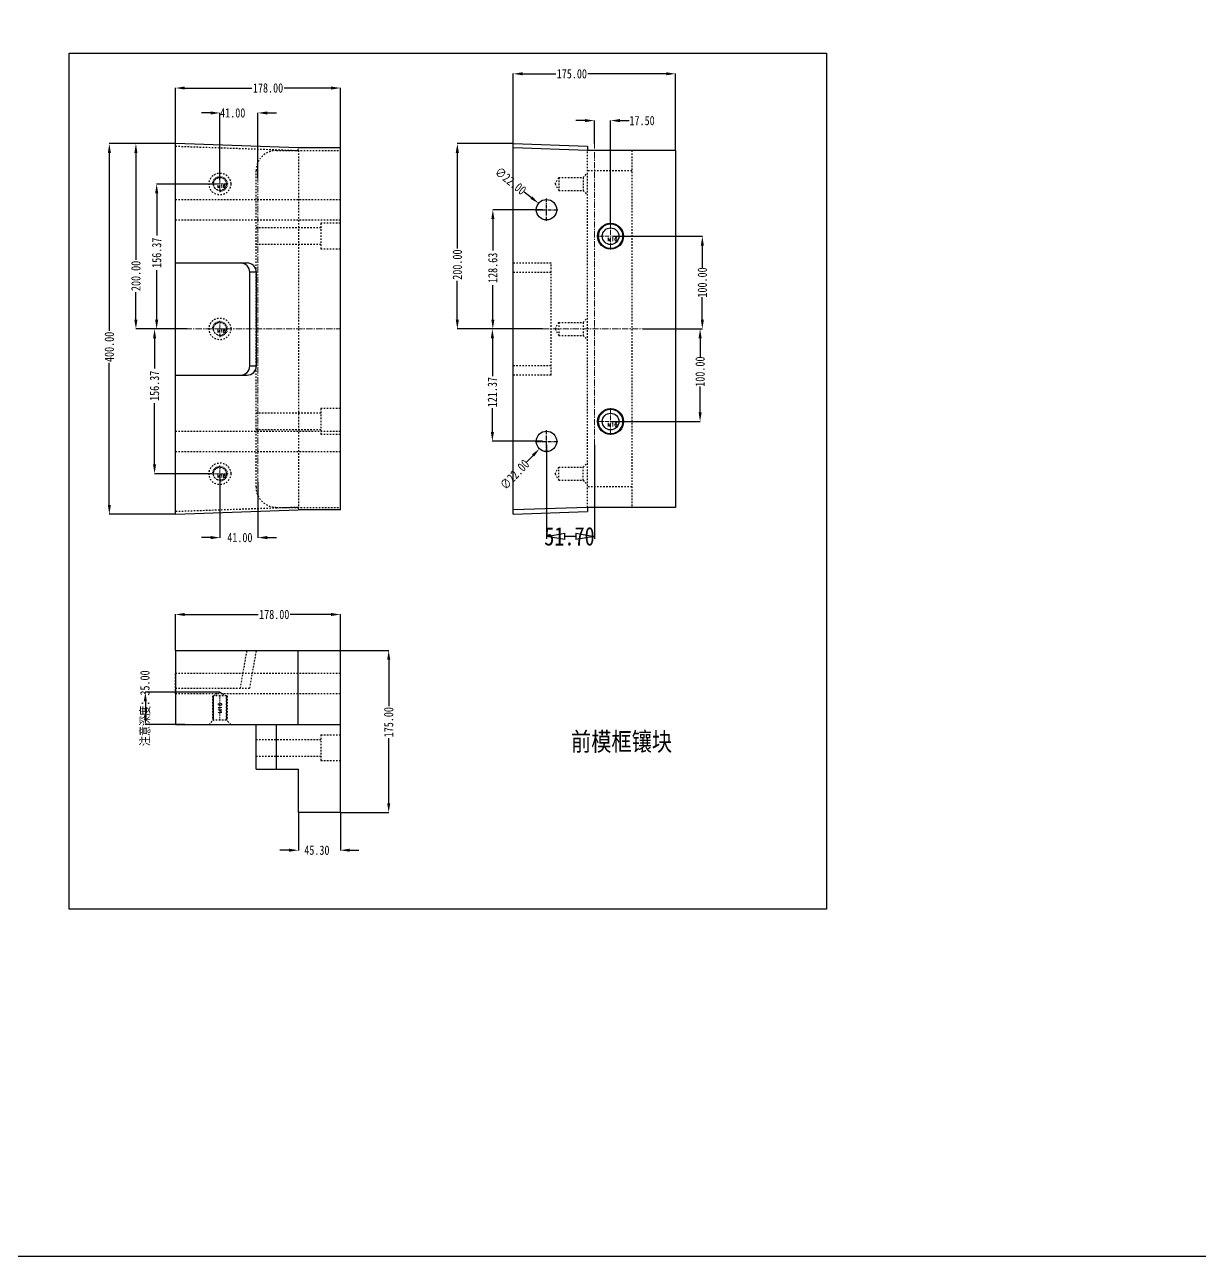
# Model space of a CAD drawing. Header units: millimetres. Extents: x 309 to 11345, y -1340 to 1318.
# Drawn here: x 8809 to 10077, y -1340 to -11 of the extents above; entities that cross this region are included whole.
import ezdxf
from ezdxf.enums import TextEntityAlignment as Align

# ---------------------------------------------------------------- set-up
doc = ezdxf.new("R2010")
doc.units = ezdxf.units.MM
doc.header["$LTSCALE"] = 16.335
doc.header["$PDMODE"] = 3
doc.header["$PDSIZE"] = 0.3125
doc.linetypes.add('CENTER', pattern=[0.6, 0.375, -0.075, 0.075, -0.075])
doc.linetypes.add('HIDDEN', pattern=[0.2, 0.1, -0.1])
doc.layers.get('0').update_dxf_attribs({"linetype": 'CONTINUOUS'})
doc.layers.get('Defpoints').update_dxf_attribs({"linetype": 'CONTINUOUS'})
doc.layers.add('02___PRT_ALL_AXES', color=7, linetype='CONTINUOUS')
doc.layers.add('DEFAULT_2', color=8, linetype='HIDDEN')
doc.layers.add('screw', color=33, linetype='CONTINUOUS', lineweight=13)
doc.styles.get("Standard").update_dxf_attribs({"font": 'txt', "width": 0.8})
doc.styles.add('TXT', font='txt.shx', dxfattribs={"bigfont": 'gbcbig.shx'})
doc.dimstyles.get("Standard").update_dxf_attribs({"dimtxt": 0.15625, "dimasz": 0.1875, "dimexe": 0.125, "dimexo": 0.0625, "dimtad": 0, "dimtih": 1, "dimtoh": 1, "dimdsep": 46, "dimtxsty": 'Standard', "dimcen": 0.09, "dimadec": 0, "dimazin": 0, "dimtp": 0.01, "dimtm": 0.01, "dimtfac": 1, "dimtofl": 0, "dimtmove": 0, "dimatfit": 3, "dimfxl": 0, "dimtolj": 1, "dimarcsym": 0})
doc.dimstyles.new('STANDARD$0', dxfattribs={"dimscale": 2, "dimtxt": 3, "dimasz": 3, "dimexe": 1.25, "dimexo": 0.625, "dimgap": 0.5, "dimtad": 0, "dimdsep": 46, "dimlunit": 6, "dimtxsty": 'Standard', "dimblk": 'CLOSEDBLANK', "dimcen": 0, "dimclrt": 2, "dimazin": 2, "dimtfac": 2, "dimtmove": 1, "dimatfit": 3, "dimfxl": 0, "dimtolj": 1, "dimtzin": 0, "dimarcsym": 0})

# ---------------------------------------------------------------- blocks, each defined once
blk = doc.blocks.new('screw_m16_h')
at = {"layer": 'screw', "color": 1, "linetype": 'CENTER', "ltscale": 0.808571}
for p, q in [((0, -14.3), (0, 14.3)), ((-14.3, 0), (14.3, 0))]:
    blk.add_line(p, q, dxfattribs=at)
at = {"layer": 'screw', "color": 33}
for radius in [13, 9]:
    blk.add_circle((0, 0), radius, dxfattribs=at)
at = {"layer": 'screw', "color": 6, "style": 'TXT'}
blk.add_text('M16', height=3.9, dxfattribs=at).set_placement((-3.38, -5.2))
blk = doc.blocks.new('screw_m16_g')
at = {"layer": 'screw', "color": 1, "linetype": 'CENTER', "ltscale": 0.497582}
for p, q in [((-8.8, 0), (8.8, 0)), ((0, -8.8), (0, 8.8))]:
    blk.add_line(p, q, dxfattribs=at)
at = {"layer": 'screw', "color": 33, "linetype": 'HIDDEN', "ltscale": 0.497582}
blk.add_circle((0, 0), 7, dxfattribs=at)
at = {"layer": 'screw', "color": 92, "linetype": 'HIDDEN', "ltscale": 0.497582}
blk.add_arc((0, 0), 8, 270, 180, dxfattribs=at)
at = {"layer": 'screw', "color": 6, "style": 'TXT'}
blk.add_text('M16', height=3.2, dxfattribs=at).set_placement((-2.72, -4))
blk = doc.blocks.new('*D390')
at = {"color": 4, "lineweight": -2}
for p, q in [((9019.6, -731.2), (8939, -731.2)), ((8939.2, -741.2), (8939.2, -756.2)), ((8981.8, -766.2), (8939, -766.2))]:
    blk.add_line(p, q, dxfattribs=at)
at = {"color": 4}
for points in [[(8937.5, -741.2), (8940.8, -741.2), (8939.2, -731.2)], [(8937.5, -756.2), (8940.8, -756.2), (8939.2, -766.2)]]:
    blk.add_solid(points, dxfattribs=at)
at = {"layer": 'Defpoints', "color": 0}
for p in [(9019.7, -731.2), (8939.2, -766.2), (8981.9, -766.2)]:
    blk.add_point(p, dxfattribs=at)
at = {"color": 6, "insert": (8939.2, -748.7), "char_height": 10, "attachment_point": 5, "rotation": 90}
blk.add_mtext('\\A1;{\\fSimSun|b0|i0|c134|p2;注意深度：}35.00', dxfattribs=at)
blk = doc.blocks.new('*D391')
at = {"color": 4, "lineweight": -2}
for p, q in [((9009.7, -106.2), (8999.7, -106.2)), ((9019.7, -178.5), (9019.7, -106.1)), ((9060.7, -176.2), (9060.7, -106.1)), ((9070.7, -106.2), (9080.7, -106.2))]:
    blk.add_line(p, q, dxfattribs=at)
at = {"color": 4}
for points in [[(9009.7, -104.6), (9009.7, -107.9), (9019.7, -106.2)], [(9070.7, -104.6), (9070.7, -107.9), (9060.7, -106.2)]]:
    blk.add_solid(points, dxfattribs=at)
at = {"layer": 'Defpoints', "color": 0}
for p in [(9060.7, -106.2), (9019.7, -178.5), (9060.7, -176.3)]:
    blk.add_point(p, dxfattribs=at)
at = {"color": 6, "insert": (9033.5, -106.2), "char_height": 10, "attachment_point": 5}
blk.add_mtext('\\A1;41.00', dxfattribs=at)
blk = doc.blocks.new('*D392')
at = {"color": 4, "lineweight": -2}
for p, q in [((9015.8, -182.9), (8951.3, -182.9)), ((8951.4, -192.9), (8951.4, -238.4)), ((8951.4, -329.3), (8951.4, -275.8)), ((8984.4, -339.3), (8951.3, -339.3))]:
    blk.add_line(p, q, dxfattribs=at)
at = {"color": 4}
for points in [[(8949.7, -192.9), (8953.1, -192.9), (8951.4, -182.9)], [(8949.7, -329.3), (8953.1, -329.3), (8951.4, -339.3)]]:
    blk.add_solid(points, dxfattribs=at)
at = {"layer": 'Defpoints', "color": 0}
for p in [(9015.9, -182.9), (8951.4, -339.3), (8984.5, -339.3)]:
    blk.add_point(p, dxfattribs=at)
at = {"color": 6, "insert": (8951.4, -257.1), "char_height": 10, "attachment_point": 5, "rotation": 90}
blk.add_mtext('\\A1;156.37', dxfattribs=at)
blk = doc.blocks.new('*D393')
at = {"color": 4, "lineweight": -2}
for p, q in [((8984.4, -339.3), (8949, -339.3)), ((8949.1, -349.3), (8949.1, -382)), ((8949.1, -485.6), (8949.1, -419.4)), ((9010.8, -495.6), (8949, -495.6))]:
    blk.add_line(p, q, dxfattribs=at)
at = {"color": 4}
for points in [[(8947.5, -349.3), (8950.8, -349.3), (8949.1, -339.3)], [(8947.5, -485.6), (8950.8, -485.6), (8949.1, -495.6)]]:
    blk.add_solid(points, dxfattribs=at)
at = {"layer": 'Defpoints', "color": 0}
for p in [(8984.5, -339.3), (8949.1, -495.6), (9010.9, -495.6)]:
    blk.add_point(p, dxfattribs=at)
at = {"color": 6, "insert": (8949.1, -400.7), "char_height": 10, "attachment_point": 5, "rotation": 90}
blk.add_mtext('\\A1;156.37', dxfattribs=at)
blk = doc.blocks.new('*D394')
at = {"color": 4, "lineweight": -2}
for p, q in [((9019.7, -495.7), (9019.7, -564.6)), ((9060.7, -504.7), (9060.7, -564.6)), ((9009.7, -564.5), (8999.7, -564.5)), ((9070.7, -564.5), (9080.7, -564.5))]:
    blk.add_line(p, q, dxfattribs=at)
at = {"color": 4}
for points in [[(9009.7, -562.8), (9009.7, -566.2), (9019.7, -564.5)], [(9070.7, -562.8), (9070.7, -566.2), (9060.7, -564.5)]]:
    blk.add_solid(points, dxfattribs=at)
at = {"layer": 'Defpoints', "color": 0}
for p in [(9019.7, -495.6), (9060.7, -504.6), (9060.7, -564.5)]:
    blk.add_point(p, dxfattribs=at)
at = {"color": 6, "insert": (9041.2, -564.5), "char_height": 10, "attachment_point": 5}
blk.add_mtext('\\A1;41.00', dxfattribs=at)
blk = doc.blocks.new('*D395')
at = {"color": 4, "lineweight": -2}
for p, q in [((9336.3, -154.6), (9336.3, -63.8)), ((9346.3, -64), (9382.1, -64)), ((9501.3, -64), (9416.8, -64)), ((9511.3, -146.6), (9511.3, -63.8))]:
    blk.add_line(p, q, dxfattribs=at)
at = {"color": 4}
for points in [[(9346.3, -62.3), (9346.3, -65.6), (9336.3, -64)], [(9501.3, -62.3), (9501.3, -65.6), (9511.3, -64)]]:
    blk.add_solid(points, dxfattribs=at)
at = {"layer": 'Defpoints', "color": 0}
for p in [(9336.3, -64), (9336.3, -154.6), (9511.3, -146.7)]:
    blk.add_point(p, dxfattribs=at)
at = {"color": 6, "insert": (9399.5, -64), "char_height": 10, "attachment_point": 5}
blk.add_mtext('\\A1;175.00', dxfattribs=at)
blk = doc.blocks.new('*D396')
at = {"color": 4, "lineweight": -2}
for p, q in [((9368, -210.6), (9314.1, -210.6)), ((9314.2, -220.6), (9314.2, -254.7)), ((9314.2, -329.3), (9314.2, -292)), ((9368, -339.3), (9314.1, -339.3))]:
    blk.add_line(p, q, dxfattribs=at)
at = {"color": 4}
for points in [[(9312.6, -220.6), (9315.9, -220.6), (9314.2, -210.6)], [(9312.6, -329.3), (9315.9, -329.3), (9314.2, -339.3)]]:
    blk.add_solid(points, dxfattribs=at)
at = {"layer": 'Defpoints', "color": 0}
for p in [(9368, -210.6), (9314.2, -339.3), (9368, -339.3)]:
    blk.add_point(p, dxfattribs=at)
at = {"color": 6, "insert": (9314.2, -273.4), "char_height": 10, "attachment_point": 5, "rotation": 90}
blk.add_mtext('\\A1;128.63', dxfattribs=at)
blk = doc.blocks.new('*D397')
at = {"color": 4, "lineweight": -2}
for p, q in [((9368, -339.3), (9313.6, -339.3)), ((9313.7, -349.3), (9313.7, -390.2)), ((9313.7, -450.6), (9313.7, -424.8)), ((9368, -460.6), (9313.6, -460.6))]:
    blk.add_line(p, q, dxfattribs=at)
at = {"color": 4}
for points in [[(9312.1, -349.3), (9315.4, -349.3), (9313.7, -339.3)], [(9312.1, -450.6), (9315.4, -450.6), (9313.7, -460.6)]]:
    blk.add_solid(points, dxfattribs=at)
at = {"layer": 'Defpoints', "color": 0}
for p in [(9368, -339.3), (9313.7, -460.6), (9368, -460.6)]:
    blk.add_point(p, dxfattribs=at)
at = {"color": 6, "insert": (9313.7, -407.5), "char_height": 10, "attachment_point": 5, "rotation": 90}
blk.add_mtext('\\A1;121.37', dxfattribs=at)
blk = doc.blocks.new('*D398')
at = {"color": 4, "lineweight": -2}
for p, q in [((9413.8, -114.5), (9403.8, -114.5)), ((9423.8, -139.2), (9423.8, -114.3)), ((9441.3, -226.2), (9441.3, -114.3)), ((9451.3, -114.5), (9461.3, -114.5))]:
    blk.add_line(p, q, dxfattribs=at)
at = {"color": 4}
for points in [[(9413.8, -112.8), (9413.8, -116.1), (9423.8, -114.5)], [(9451.3, -112.8), (9451.3, -116.1), (9441.3, -114.5)]]:
    blk.add_solid(points, dxfattribs=at)
at = {"layer": 'Defpoints', "color": 0}
for p in [(9423.8, -114.5), (9423.8, -139.3), (9441.3, -226.3)]:
    blk.add_point(p, dxfattribs=at)
at = {"color": 6, "insert": (9475.3, -114.5), "char_height": 10, "attachment_point": 5}
blk.add_mtext('\\A1;17.50', dxfattribs=at)
blk = doc.blocks.new('*D399')
at = {"color": 4, "lineweight": -2}
for p, q in [((9444.4, -239.3), (9540.5, -239.3)), ((9540.3, -249.3), (9540.3, -273.2)), ((9540.3, -329.3), (9540.3, -305.2)), ((9476.5, -339.3), (9540.5, -339.3))]:
    blk.add_line(p, q, dxfattribs=at)
at = {"color": 4}
for points in [[(9538.7, -249.3), (9542, -249.3), (9540.3, -239.3)], [(9538.7, -329.3), (9542, -329.3), (9540.3, -339.3)]]:
    blk.add_solid(points, dxfattribs=at)
at = {"layer": 'Defpoints', "color": 0}
for p in [(9444.3, -239.3), (9476.4, -339.3), (9540.3, -339.3)]:
    blk.add_point(p, dxfattribs=at)
at = {"color": 6, "insert": (9540.3, -289.2), "char_height": 10, "attachment_point": 5, "rotation": 90}
blk.add_mtext('\\A1;100.00', dxfattribs=at)
blk = doc.blocks.new('*D400')
at = {"color": 4, "lineweight": -2}
for p, q in [((9477.7, -339.3), (9538.1, -339.3)), ((9537.9, -349.3), (9537.9, -369.4)), ((9537.9, -429.3), (9537.9, -401.4)), ((9441.4, -439.3), (9538.1, -439.3))]:
    blk.add_line(p, q, dxfattribs=at)
at = {"color": 4}
for points in [[(9536.3, -349.3), (9539.6, -349.3), (9537.9, -339.3)], [(9536.3, -429.3), (9539.6, -429.3), (9537.9, -439.3)]]:
    blk.add_solid(points, dxfattribs=at)
at = {"layer": 'Defpoints', "color": 0}
for p in [(9477.7, -339.3), (9441.3, -439.3), (9537.9, -439.3)]:
    blk.add_point(p, dxfattribs=at)
at = {"color": 6, "insert": (9537.9, -385.4), "char_height": 10, "attachment_point": 5, "rotation": 90}
blk.add_mtext('\\A1;100.00', dxfattribs=at)
blk = doc.blocks.new('_ClosedBlank')
at = {"color": 0, "linetype": 'ByBlock', "lineweight": -2}
for p, q in [((-1, 0.167), (0, 0)), ((-1, 0.167), (-1, -0.167)), ((0, 0), (-1, -0.167))]:
    blk.add_line(p, q, dxfattribs=at)
blk = doc.blocks.new('*D401')
at = {"color": 4, "lineweight": -2}
for p, q in [((9372.1, -464.3), (9372.1, -565.7)), ((9423.8, -464.3), (9423.8, -565.7)), ((9403.8, -563.2), (9392.1, -563.2))]:
    blk.add_line(p, q, dxfattribs=at)
at = {"layer": 'Defpoints', "color": 0}
for p in [(9372.1, -463), (9423.8, -463), (9372.1, -563.2)]:
    blk.add_point(p, dxfattribs=at)
at = {"color": 4, "lineweight": -2, "xscale": 20, "yscale": 20, "zscale": 20, "rotation": 180}
blk.add_blockref('_ClosedBlank', (9372.1, -563.2), dxfattribs=at)
at = {"color": 4, "lineweight": -2, "xscale": 20, "yscale": 20, "zscale": 20}
blk.add_blockref('_ClosedBlank', (9423.8, -563.2), dxfattribs=at)
at = {"color": 6, "insert": (9396.9, -563.2), "char_height": 20, "attachment_point": 5}
blk.add_mtext('\\A1;51.70', dxfattribs=at)
blk = doc.blocks.new('*D402')
at = {"color": 4, "lineweight": -2}
for p, q in [((8971.6, -139.3), (8900.2, -139.3)), ((8900.3, -149.3), (8900.3, -341.3)), ((8900.3, -529.3), (8900.3, -376)), ((8971.6, -539.3), (8900.2, -539.3))]:
    blk.add_line(p, q, dxfattribs=at)
at = {"color": 4}
for points in [[(8898.7, -149.3), (8902, -149.3), (8900.3, -139.3)], [(8898.7, -529.3), (8902, -529.3), (8900.3, -539.3)]]:
    blk.add_solid(points, dxfattribs=at)
at = {"layer": 'Defpoints', "color": 0}
for p in [(8971.7, -139.3), (8900.3, -539.3), (8971.7, -539.3)]:
    blk.add_point(p, dxfattribs=at)
at = {"color": 6, "insert": (8900.3, -358.7), "char_height": 10, "attachment_point": 5, "rotation": 90}
blk.add_mtext('\\A1;400.00', dxfattribs=at)
blk = doc.blocks.new('*D403')
at = {"color": 4, "lineweight": -2}
for p, q in [((8971.7, -157.5), (8971.7, -79.2)), ((8981.7, -79.3), (9054.2, -79.3)), ((9139.7, -79.3), (9088.9, -79.3)), ((9149.7, -157.5), (9149.7, -79.2))]:
    blk.add_line(p, q, dxfattribs=at)
at = {"color": 4}
for points in [[(8981.7, -77.7), (8981.7, -81), (8971.7, -79.3)], [(9139.7, -77.7), (9139.7, -81), (9149.7, -79.3)]]:
    blk.add_solid(points, dxfattribs=at)
at = {"layer": 'Defpoints', "color": 0}
for p in [(9149.7, -79.3), (8971.7, -157.6), (9149.7, -157.6)]:
    blk.add_point(p, dxfattribs=at)
at = {"color": 6, "insert": (9071.6, -79.3), "char_height": 10, "attachment_point": 5}
blk.add_mtext('\\A1;178.00', dxfattribs=at)
blk = doc.blocks.new('*D404')
at = {"color": 4, "lineweight": -2}
for p, q in [((9149.7, -686.2), (9201.9, -686.2)), ((9201.8, -696.2), (9201.8, -746.4)), ((9201.8, -851.2), (9201.8, -781.1)), ((9149.7, -861.2), (9201.9, -861.2))]:
    blk.add_line(p, q, dxfattribs=at)
at = {"color": 4}
for points in [[(9200.2, -696.2), (9203.5, -696.2), (9201.8, -686.2)], [(9200.2, -851.2), (9203.5, -851.2), (9201.8, -861.2)]]:
    blk.add_solid(points, dxfattribs=at)
at = {"layer": 'Defpoints', "color": 0}
for p in [(9149.7, -686.2), (9149.7, -861.2), (9201.8, -861.2)]:
    blk.add_point(p, dxfattribs=at)
at = {"color": 6, "insert": (9201.8, -763.7), "char_height": 10, "attachment_point": 5, "rotation": 90}
blk.add_mtext('\\A1;175.00', dxfattribs=at)
blk = doc.blocks.new('*D405')
at = {"color": 4, "lineweight": -2}
for p, q in [((9104.4, -861.3), (9104.4, -902)), ((9149.7, -861.3), (9149.7, -902)), ((9094.4, -901.9), (9084.4, -901.9)), ((9159.7, -901.9), (9169.7, -901.9))]:
    blk.add_line(p, q, dxfattribs=at)
at = {"color": 4}
for points in [[(9094.4, -900.2), (9094.4, -903.5), (9104.4, -901.9)], [(9159.7, -900.2), (9159.7, -903.5), (9149.7, -901.9)]]:
    blk.add_solid(points, dxfattribs=at)
at = {"layer": 'Defpoints', "color": 0}
for p in [(9104.4, -861.2), (9149.7, -861.2), (9104.4, -901.9)]:
    blk.add_point(p, dxfattribs=at)
at = {"color": 6, "insert": (9124.3, -901.9), "char_height": 10, "attachment_point": 5}
blk.add_mtext('\\A1;45.30', dxfattribs=at)
blk = doc.blocks.new('*D406')
at = {"color": 4, "lineweight": -2}
for p, q in [((8971.7, -686.2), (8971.7, -647.3)), ((8981.7, -647.5), (9060.9, -647.5)), ((9139.7, -647.5), (9095.6, -647.5)), ((9149.7, -696.3), (9149.7, -647.3))]:
    blk.add_line(p, q, dxfattribs=at)
at = {"color": 4}
for points in [[(8981.7, -645.8), (8981.7, -649.1), (8971.7, -647.5)], [(9139.7, -645.8), (9139.7, -649.1), (9149.7, -647.5)]]:
    blk.add_solid(points, dxfattribs=at)
at = {"layer": 'Defpoints', "color": 0}
for p in [(9149.7, -647.5), (8971.7, -686.2), (9149.7, -696.4)]:
    blk.add_point(p, dxfattribs=at)
at = {"color": 6, "insert": (9078.3, -647.5), "char_height": 10, "attachment_point": 5}
blk.add_mtext('\\A1;178.00', dxfattribs=at)
blk = doc.blocks.new('*D407')
at = {"color": 4, "lineweight": -2}
blk.add_line((9350.7, -483), (9357.6, -475.8), dxfattribs=at)
at = {"color": 4}
blk.add_solid([(9356.4, -474.7), (9358.8, -477), (9364.5, -468.6)], dxfattribs=at)
at = {"layer": 'Defpoints', "color": 0}
for p in [(9379.7, -452.7), (9364.5, -468.6)]:
    blk.add_point(p, dxfattribs=at)
at = {"color": 6, "insert": (9337.8, -496.5), "char_height": 10, "attachment_point": 5, "rotation": 46.2845}
blk.add_mtext('\\A1;∅22.00', dxfattribs=at)
blk = doc.blocks.new('*D408')
at = {"color": 4, "lineweight": -2}
blk.add_line((9347.9, -191.2), (9355.8, -197.5), dxfattribs=at)
at = {"color": 4}
blk.add_solid([(9356.8, -196.2), (9354.7, -198.8), (9363.6, -203.8)], dxfattribs=at)
at = {"layer": 'Defpoints', "color": 0}
for p in [(9363.6, -203.8), (9380.7, -217.5)]:
    blk.add_point(p, dxfattribs=at)
at = {"color": 6, "insert": (9333.4, -179.6), "char_height": 10, "attachment_point": 5, "rotation": 321.2682}
blk.add_mtext('\\A1;∅22.00', dxfattribs=at)
blk = doc.blocks.new('*D409')
at = {"color": 4, "lineweight": -2}
for p, q in [((8959.4, -139.3), (8928.8, -139.3)), ((8929, -149.3), (8929, -264.8)), ((8929, -329.3), (8929, -299.5)), ((8984.3, -339.3), (8928.8, -339.3))]:
    blk.add_line(p, q, dxfattribs=at)
at = {"color": 4}
for points in [[(8927.3, -149.3), (8930.6, -149.3), (8929, -139.3)], [(8927.3, -329.3), (8930.6, -329.3), (8929, -339.3)]]:
    blk.add_solid(points, dxfattribs=at)
at = {"layer": 'Defpoints', "color": 0}
for p in [(8959.5, -139.3), (8929, -339.3), (8984.4, -339.3)]:
    blk.add_point(p, dxfattribs=at)
at = {"color": 6, "insert": (8929, -282.1), "char_height": 10, "attachment_point": 5, "rotation": 90}
blk.add_mtext('\\A1;200.00', dxfattribs=at)
blk = doc.blocks.new('*D410')
at = {"color": 4, "lineweight": -2}
for p, q in [((9336.3, -139.3), (9275.8, -139.3)), ((9275.9, -149.3), (9275.9, -252.6)), ((9275.9, -329.3), (9275.9, -287.3)), ((9340.7, -339.3), (9275.8, -339.3))]:
    blk.add_line(p, q, dxfattribs=at)
at = {"color": 4}
for points in [[(9274.2, -149.3), (9277.6, -149.3), (9275.9, -139.3)], [(9274.2, -329.3), (9277.6, -329.3), (9275.9, -339.3)]]:
    blk.add_solid(points, dxfattribs=at)
at = {"layer": 'Defpoints', "color": 0}
for p in [(9336.3, -139.3), (9275.9, -339.3), (9340.8, -339.3)]:
    blk.add_point(p, dxfattribs=at)
at = {"color": 6, "insert": (9275.9, -269.9), "char_height": 10, "attachment_point": 5, "rotation": 90}
blk.add_mtext('\\A1;200.00', dxfattribs=at)

msp = doc.modelspace()

# ---------------------------------------------------------------- linework, layer by layer
at = {"color": 7, "linetype": 'Continuous'}
for p, q in [((9104.165, -143.891), (8971.665, -139.264)), ((8971.665, -539.264), (8971.665, -139.264)), ((9149.665, -143.891), (9104.165, -143.891)), ((9149.665, -534.637), (9149.665, -143.891)), ((9336.332, -539.264), (9336.332, -139.264)), ((9336.332, -139.264), (9416.332, -142.06)), ((9416.332, -146.685), (9336.332, -143.891)), ((9416.332, -142.06), (9416.332, -146.685)), ((9511.332, -146.685), (9416.332, -146.685)), ((9511.332, -146.685), (9511.332, -531.844)), ((8971.665, -268.137), (9048.968, -268.137)), ((9059.123, -278.137), (9051.929, -278.137)), ((9051.929, -379.137), (9051.929, -278.137)), ((9059.123, -379.137), (9059.123, -278.137)), ((9051.929, -379.137), (9059.123, -379.137)), ((8971.665, -389.137), (9048.968, -389.137)), ((8971.665, -539.264), (9104.165, -534.637)), ((9149.665, -534.637), (9104.165, -534.637)), ((9416.332, -531.844), (9336.332, -534.637)), ((9336.332, -539.264), (9416.332, -536.469)), ((9511.332, -531.844), (9416.332, -531.844)), ((9416.332, -531.844), (9416.332, -536.469)), ((8971.665, -686.23), (9149.665, -686.23)), ((8971.665, -686.23), (8971.665, -766.23)), ((9104.116, -766.23), (9104.165, -686.23)), ((9149.665, -861.23), (9149.665, -686.23)), ((8971.665, -766.23), (9149.665, -766.23)), ((9058.665, -814.23), (9058.665, -766.23)), ((9080.665, -814.23), (9080.665, -766.23)), ((9058.665, -814.23), (9104.365, -814.23)), ((9104.365, -861.23), (9104.365, -814.23)), ((9149.665, -861.23), (9104.365, -861.23))]:
    msp.add_line(p, q, dxfattribs=at)
for points in [[(309.345, 1318.376), (11344.662, 1318.376), (11344.662, -1340.189), (309.345, -1340.189)], [(8856.833, -41.803), (9674.435, -41.803), (9674.435, -965.627), (8856.833, -965.627)]]:
    msp.add_lwpolyline(points, close=True)
for centre, radius in [((9441.332, -239.264), 14), ((9441.332, -239.264), 9), ((9441.332, -439.264), 14), ((9441.332, -439.264), 9)]:
    msp.add_circle(centre, radius, dxfattribs=at)
for centre, major_axis, start_param, end_param in [((9041.774, -278.137), (10.154, 0), 0, 1.57079633), ((9048.968, -278.137), (10.154, 0), 0, 1.57079633), ((9041.774, -379.137), (-10.154, 0), 1.57079633, 3.14159265), ((9048.968, -379.137), (10.154, 0), -1.57079633, 0)]:
    msp.add_ellipse(centre, major_axis=major_axis, ratio=0.98480775, start_param=start_param, end_param=end_param, dxfattribs=at)
at = {"layer": '02___PRT_ALL_AXES', "color": 1, "linetype": 'CENTER', "ltscale": 0.684175}
for p, q in [((9372.132, -222.737), (9372.132, -198.537)), ((9360.032, -210.637), (9384.232, -210.637)), ((9372.132, -472.737), (9372.132, -448.537)), ((9360.032, -460.637), (9384.232, -460.637))]:
    msp.add_line(p, q, dxfattribs=at)
at = {"layer": '02___PRT_ALL_AXES', "color": 8, "linetype": 'HIDDEN'}
for p, q in [((8971.665, -199.637), (9149.665, -199.637)), ((8971.665, -221.637), (8971.665, -199.637)), ((9149.665, -221.637), (9149.665, -199.637)), ((8971.665, -221.637), (9149.665, -221.637)), ((8971.665, -449.637), (9149.665, -449.637)), ((8971.665, -471.637), (8971.665, -449.637)), ((9149.665, -471.637), (9149.665, -449.637)), ((8971.665, -471.637), (9149.665, -471.637)), ((9149.665, -711.03), (8971.665, -711.03)), ((8971.665, -733.03), (8971.665, -711.03)), ((9149.665, -733.03), (9149.665, -711.03)), ((9149.665, -733.03), (8971.665, -733.03))]:
    msp.add_line(p, q, dxfattribs=at)
at = {"layer": '02___PRT_ALL_AXES', "color": 7, "linetype": 'Continuous'}
for centre in [(9372.132, -210.637), (9372.132, -460.637)]:
    msp.add_circle(centre, 11, dxfattribs=at)
at = {"layer": 'DEFAULT_2', "color": 8, "linetype": 'HIDDEN'}
for p, q in [((8971.665, -142.06), (9104.116, -146.685)), ((9104.116, -146.685), (9104.165, -143.891)), ((9080.665, -146.685), (9149.665, -146.685)), ((9104.365, -146.685), (9104.365, -531.844)), ((9416.332, -531.844), (9416.332, -146.685)), ((9464.332, -146.685), (9464.332, -531.844)), ((9058.665, -509.844), (9058.665, -168.685)), ((9411.582, -175.891), (9416.332, -171.141)), ((9464.332, -168.685), (9416.332, -168.685)), ((9381.332, -182.891), (9385.374, -175.891)), ((9381.332, -182.891), (9385.374, -189.891)), ((9385.374, -175.891), (9385.374, -189.891)), ((9385.374, -175.891), (9411.582, -175.891)), ((9411.582, -175.891), (9411.582, -189.891)), ((9385.374, -189.891), (9411.582, -189.891)), ((9411.582, -189.891), (9416.332, -194.641)), ((9149.665, -225.264), (9128.665, -225.264)), ((9128.665, -225.264), (9128.665, -253.264)), ((9128.665, -230.264), (9058.665, -230.264)), ((9128.665, -248.264), (9058.665, -248.264)), ((9149.665, -253.264), (9128.665, -253.264)), ((9336.332, -268.137), (9377.132, -268.137)), ((9336.332, -278.137), (9377.132, -278.137)), ((9377.132, -389.137), (9377.132, -268.137)), ((9381.332, -339.264), (9385.374, -332.264)), ((9385.374, -332.264), (9411.582, -332.264)), ((9385.374, -332.264), (9385.374, -346.264)), ((9411.582, -332.264), (9416.332, -327.514)), ((9411.582, -332.264), (9411.582, -346.264)), ((9381.332, -339.264), (9385.374, -346.264)), ((9385.374, -346.264), (9411.582, -346.264)), ((9411.582, -346.264), (9416.332, -351.014)), ((9377.132, -379.137), (9336.332, -379.137)), ((9377.132, -389.137), (9336.332, -389.137)), ((9149.665, -425.264), (9128.665, -425.264)), ((9128.665, -425.264), (9128.665, -453.264)), ((9128.665, -430.264), (9058.665, -430.264)), ((9128.665, -448.264), (9058.665, -448.264)), ((9149.665, -453.264), (9128.665, -453.264)), ((9381.332, -495.637), (9385.374, -488.637)), ((9385.374, -488.637), (9411.582, -488.637)), ((9385.374, -502.637), (9385.374, -488.637)), ((9411.582, -488.637), (9416.332, -483.887)), ((9411.582, -502.637), (9411.582, -488.637)), ((9381.332, -495.637), (9385.374, -502.637)), ((9385.374, -502.637), (9411.582, -502.637)), ((9411.582, -502.637), (9416.332, -507.387)), ((9464.332, -509.844), (9416.332, -509.844)), ((9104.116, -531.844), (8971.665, -536.469)), ((9080.665, -531.844), (9149.665, -531.844)), ((9104.116, -531.844), (9104.165, -534.637)), ((9041.774, -727.03), (9048.968, -686.23)), ((9051.929, -727.03), (9059.123, -686.23)), ((8971.665, -727.03), (9051.929, -727.03)), ((9019.665, -731.23), (9012.665, -735.272)), ((9026.665, -735.272), (9012.665, -735.272)), ((9012.665, -761.48), (9012.665, -735.272)), ((9019.665, -731.23), (9026.665, -735.272)), ((9026.665, -761.48), (9026.665, -735.272)), ((9007.915, -766.23), (9012.665, -761.48)), ((9026.665, -761.48), (9012.665, -761.48)), ((9031.415, -766.23), (9026.665, -761.48)), ((9058.665, -782.23), (9128.665, -782.23)), ((9128.665, -777.23), (9149.665, -777.23)), ((9128.665, -777.23), (9128.665, -805.231)), ((9058.665, -800.23), (9128.665, -800.23)), ((9128.665, -805.23), (9149.665, -805.23))]:
    msp.add_line(p, q, dxfattribs=at)
for centre, radius in [((9019.665, -182.891), 11.75), ((9019.665, -182.891), 7), ((9019.665, -339.264), 11.75), ((9019.665, -339.264), 7), ((9019.665, -495.637), 11.75), ((9019.665, -495.637), 7)]:
    msp.add_circle(centre, radius, dxfattribs=at)
for centre, start, end in [((9080.665, -168.685), 90, 180), ((9080.665, -509.844), 180, 270)]:
    msp.add_arc(centre, 22, start, end, dxfattribs=at)
at = {"layer": 'screw', "color": 1, "linetype": 'CENTER', "ltscale": 1.10712}
for p, q in [((9060.665, -539.264), (9060.665, -139.264)), ((8971.665, -339.264), (9149.665, -339.264))]:
    msp.add_line(p, q, dxfattribs=at)
at = {"layer": 'screw', "color": 1, "linetype": 'CENTER', "ltscale": 1.08846}
for p, q in [((9423.832, -539.264), (9423.832, -139.264)), ((9336.332, -339.264), (9511.332, -339.264))]:
    msp.add_line(p, q, dxfattribs=at)
at = {"layer": 'screw', "color": 92, "linetype": 'HIDDEN', "ltscale": 0.995164}
for p, q in [((9011.665, -735.272), (9011.665, -761.48)), ((9027.665, -735.272), (9027.665, -761.48))]:
    msp.add_line(p, q, dxfattribs=at)
at = {"layer": 'screw', "color": 8, "linetype": 'HIDDEN', "ltscale": 0.995164}
for p, q in [((9012.665, -735.272), (9012.665, -761.48)), ((9026.665, -735.272), (9026.665, -761.48))]:
    msp.add_line(p, q, dxfattribs=at)
at = {"layer": 'screw', "color": 1, "linetype": 'CENTER', "ltscale": 0.621977}
msp.add_line((9019.665, -735.272), (9019.665, -761.48), dxfattribs=at)

# ---------------------------------------------------------------- block references
at = {"layer": 'screw'}
for name, p in [('screw_m16_g', (9019.665, -182.891)), ('screw_m16_h', (9441.332, -239.264)), ('screw_m16_g', (9019.665, -339.264)), ('screw_m16_h', (9441.332, -439.264)), ('screw_m16_g', (9019.665, -495.637))]:
    msp.add_blockref(name, p, dxfattribs=at)

# ---------------------------------------------------------------- texts
at = {"insert": (9398.596, -774.657), "char_height": 20, "width": 867.06888, "attachment_point": 1}
msp.add_mtext('{\\fSimSun|b0|i0|c134|p2;前模框镶块}', dxfattribs=at)
at = {"layer": 'screw', "color": 6, "linetype": 'HIDDEN', "ltscale": 0.995164, "style": 'TXT'}
msp.add_text('M16', height=4, rotation=90, dxfattribs=at).set_placement((9019.665, -748.376), align=Align.MIDDLE)

# ---------------------------------------------------------------- dimensions: what is measured, and where the dimension line sits
for base, p1, p2, override, picture, middle in [((9336.332, -63.952), (9511.332, -146.685), (9336.332, -154.615), {"dimscale": 1, "dimtxt": 10, "dimasz": 10, "dimexe": 0.125, "dimexo": 0.0625, "dimgap": 0, "dimzin": 0, "dimlunit": 2, "dimclrd": 4, "dimclre": 4, "dimclrt": 6, "dimazin": 0, "dimtfac": 1, "dimtofl": 0, "dimtmove": 0}, '*D395', (9399.483, -63.952)), ((9149.665, -79.337), (8971.665, -157.577), (9149.665, -157.577), {"dimscale": 1, "dimtxt": 10, "dimasz": 10, "dimexe": 0.125, "dimexo": 0.0625, "dimgap": 0, "dimzin": 0, "dimlunit": 2, "dimclrd": 4, "dimclre": 4, "dimclrt": 6, "dimazin": 0, "dimtfac": 1, "dimtofl": 0, "dimtmove": 0}, '*D403', (9071.55, -79.337)), ((9060.665, -106.248), (9019.665, -178.539), (9060.665, -176.273), {"dimscale": 1, "dimtxt": 10, "dimasz": 10, "dimexe": 0.125, "dimexo": 0.0625, "dimgap": 0, "dimzin": 0, "dimlunit": 2, "dimclrd": 4, "dimclre": 4, "dimclrt": 6, "dimazin": 0, "dimtfac": 1, "dimtofl": 0, "dimtmove": 0}, '*D391', (9033.468, -106.248)), ((9423.832, -114.452), (9441.332, -226.264), (9423.832, -139.264), {"dimscale": 1, "dimtxt": 10, "dimasz": 10, "dimexe": 0.125, "dimexo": 0.0625, "dimgap": 0, "dimzin": 0, "dimlunit": 2, "dimclrd": 4, "dimclre": 4, "dimclrt": 6, "dimazin": 0, "dimtfac": 1, "dimtofl": 0, "dimtmove": 0}, '*D398', (9475.332, -114.452)), ((9372.132, -563.171), (9423.832, -463.019), (9372.132, -463.019), {"dimtxt": 10, "dimasz": 10, "dimgap": 0, "dimzin": 0, "dimclrd": 4, "dimclre": 4, "dimclrt": 6}, '*D401', (9396.855, -563.171)), ((9060.665, -564.501), (9019.665, -495.637), (9060.665, -504.628), {"dimscale": 1, "dimtxt": 10, "dimasz": 10, "dimexe": 0.125, "dimexo": 0.0625, "dimgap": 0, "dimzin": 0, "dimlunit": 2, "dimclrd": 4, "dimclre": 4, "dimclrt": 6, "dimazin": 0, "dimtfac": 1, "dimtofl": 0, "dimtmove": 0}, '*D394', (9041.248, -564.501)), ((9149.665, -647.465), (8971.665, -686.23), (9149.665, -696.369), {"dimscale": 1, "dimtxt": 10, "dimasz": 10, "dimexe": 0.125, "dimexo": 0.0625, "dimgap": 0, "dimzin": 0, "dimlunit": 2, "dimclrd": 4, "dimclre": 4, "dimclrt": 6, "dimazin": 0, "dimtfac": 1, "dimtofl": 0, "dimtmove": 0}, '*D406', (9078.254, -647.465)), ((9104.365, -901.852), (9149.665, -861.23), (9104.365, -861.23), {"dimscale": 1, "dimtxt": 10, "dimasz": 10, "dimexe": 0.125, "dimexo": 0.0625, "dimgap": 0, "dimzin": 0, "dimlunit": 2, "dimclrd": 4, "dimclre": 4, "dimclrt": 6, "dimazin": 0, "dimtfac": 1, "dimtofl": 0, "dimtmove": 0}, '*D405', (9124.277, -901.852))]:
    dim = msp.add_linear_dim(base=base, p1=p1, p2=p2, dimstyle='STANDARD$0', override=override)
    dim.commit()
    dim.dimension.update_dxf_attribs({"geometry": picture, "text_midpoint": middle, "dimtype": 160})
for base, p1, p2, picture, middle in [((8900.343, -539.264), (8971.665, -139.264), (8971.665, -539.264), '*D402', (8900.343, -358.676)), ((8928.952, -339.264), (8959.508, -139.264), (8984.393, -339.264), '*D409', (8928.952, -282.129)), ((9275.887, -339.264), (9336.332, -139.264), (9340.795, -339.264), '*D410', (9275.887, -269.942)), ((8951.397, -339.264), (9015.897, -182.891), (8984.456, -339.264), '*D392', (8951.397, -257.098)), ((9314.237, -339.264), (9368.031, -210.637), (9368.031, -339.264), '*D396', (9314.237, -273.377)), ((9540.327, -339.264), (9444.297, -239.264), (9476.419, -339.264), '*D399', (9540.327, -289.201)), ((8949.13, -495.637), (8984.456, -339.264), (9010.865, -495.637), '*D393', (8949.13, -400.689)), ((9313.748, -460.637), (9368.031, -339.264), (9368.031, -460.637), '*D397', (9313.748, -407.51)), ((9537.925, -439.264), (9477.669, -339.264), (9441.332, -439.264), '*D400', (9537.925, -385.378)), ((9201.823, -861.23), (9149.665, -686.23), (9149.665, -861.23), '*D404', (9201.823, -763.723))]:
    dim = msp.add_linear_dim(base=base, p1=p1, p2=p2, angle=90, dimstyle='STANDARD$0', override={"dimscale": 1, "dimtxt": 10, "dimasz": 10, "dimexe": 0.125, "dimexo": 0.0625, "dimgap": 0, "dimzin": 0, "dimlunit": 2, "dimclrd": 4, "dimclre": 4, "dimclrt": 6, "dimazin": 0, "dimtfac": 1, "dimtofl": 0, "dimtmove": 0})
    dim.commit()
    dim.dimension.update_dxf_attribs({"geometry": picture, "text_midpoint": middle, "dimtype": 160})
for p1, p2, picture, middle in [((9380.713, -217.52), (9363.551, -203.755), '*D408', (9333.388, -179.562)), ((9379.734, -452.687), (9364.531, -468.588), '*D407', (9337.809, -496.535))]:
    dim = msp.add_diameter_dim_2p(p1=p1, p2=p2, dimstyle='Standard', override={"dimtxt": 10, "dimasz": 10, "dimgap": 0, "dimtih": 0, "dimtoh": 0, "dimzin": 0, "dimcen": 0, "dimclrd": 4, "dimclre": 4, "dimclrt": 6, "dimadec": 2, "dimtp": 0, "dimtm": 0, "dimtzin": 0})
    dim.commit()
    dim.dimension.update_dxf_attribs({"geometry": picture, "text_midpoint": middle})
dim = msp.add_linear_dim(base=(8939.153, -766.23), p1=(9019.665, -731.23), p2=(8981.894, -766.23), angle=90, text='{\\fSimSun|b0|i0|c134|p2;注意深度：}<>', dimstyle='STANDARD$0', override={"dimscale": 1, "dimtxt": 10, "dimasz": 10, "dimexe": 0.125, "dimexo": 0.0625, "dimgap": 0, "dimzin": 0, "dimlunit": 2, "dimclrd": 4, "dimclre": 4, "dimclrt": 6, "dimazin": 0, "dimtfac": 1, "dimtofl": 0, "dimtmove": 0})
dim.commit()
dim.dimension.update_dxf_attribs({"geometry": '*D390', "text_midpoint": (8939.153, -748.73), "dimtype": 160})

doc.saveas('drawing.dxf')
